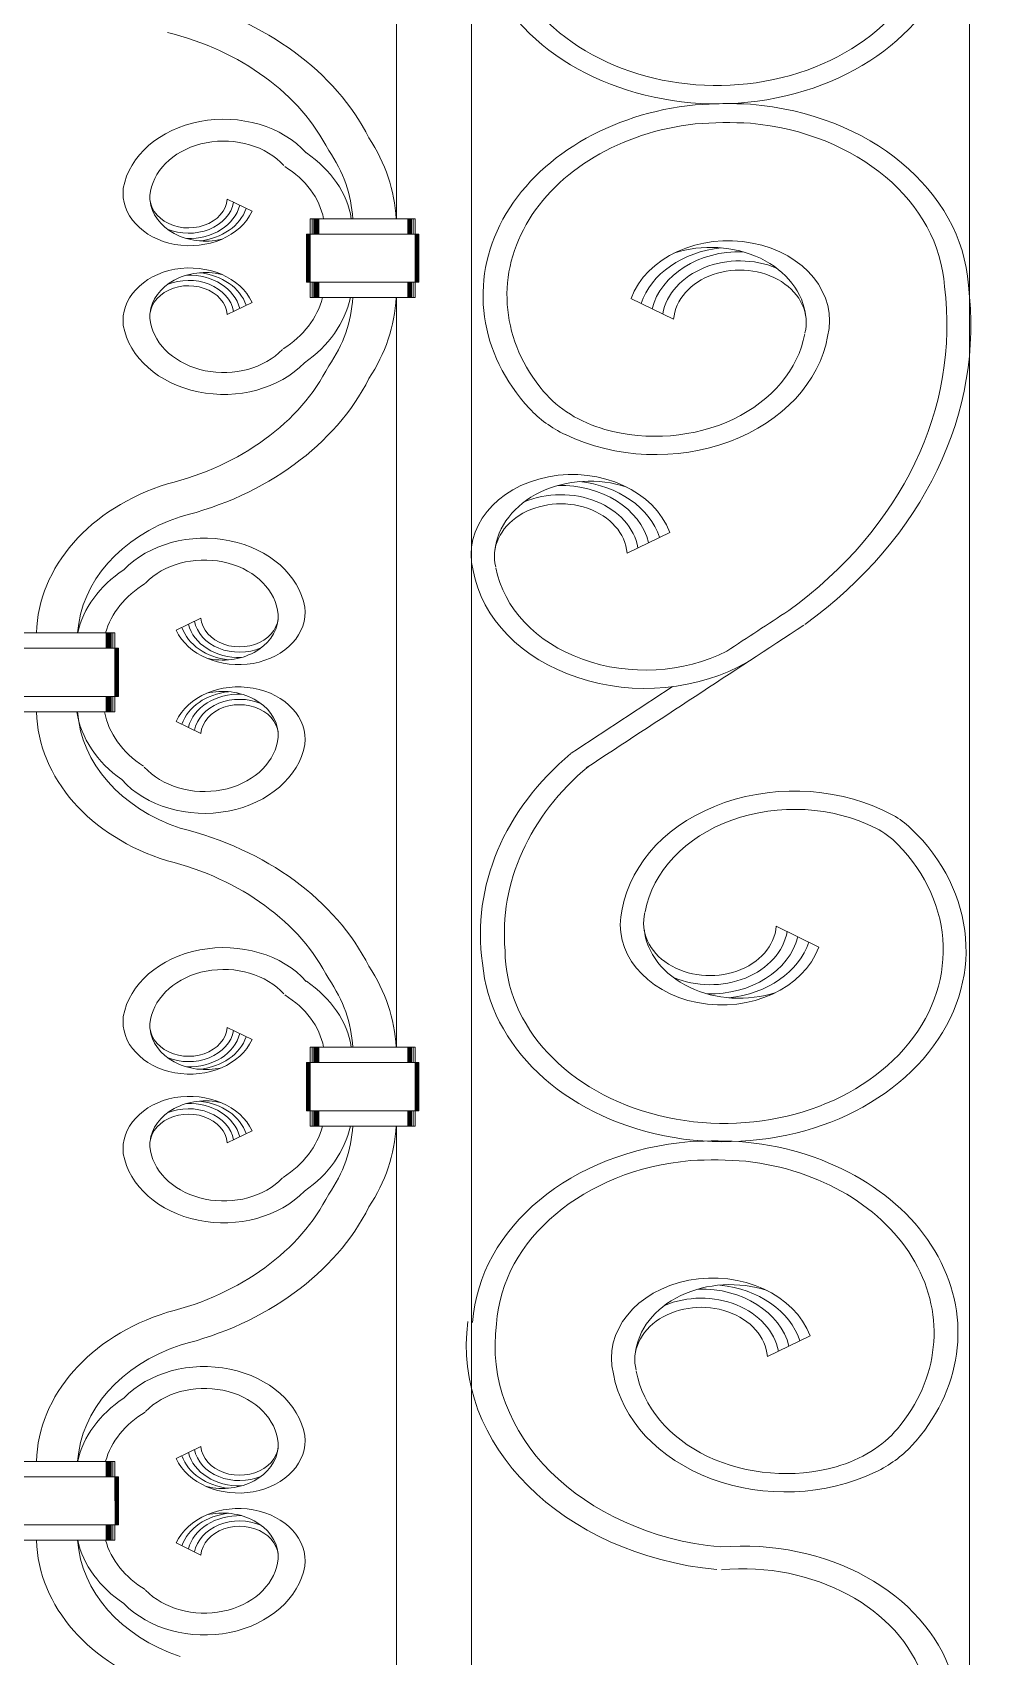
# Model space of a CAD drawing. Header units: inches. Extents: x 60.8 to 83.7, y 23.1 to 43.8.
# Drawn here: x 66.346 to 66.745, y 25.666 to 26.347 of the extents above; entities that cross this region are included whole.
import ezdxf

# ---------------------------------------------------------------- set-up
doc = ezdxf.new("R2010")
doc.units = ezdxf.units.IN
doc.header["$LTSCALE"] = 0.9
doc.header["$MEASUREMENT"] = 0

msp = doc.modelspace()

# ---------------------------------------------------------------- linework, layer by layer
at = {"lineweight": 9}
for p, q in [((66.73922, 26.75737), (66.73922, 25.73146)), ((66.53007, 26.58217), (66.53007, 25.73146)), ((66.4987, 26.55446), (66.4987, 26.26933)), ((66.43802, 26.27248), (66.42758, 26.27755)), ((66.50644, 26.26933), (66.46246, 26.26933)), ((66.46246, 26.26933), (66.46246, 26.26289)), ((66.46246, 26.26933), (66.46246, 26.23623)), ((66.46328, 26.26933), (66.46328, 26.26289)), ((66.46393, 26.26933), (66.46393, 26.26289)), ((66.46442, 26.26933), (66.46442, 26.26289)), ((66.46483, 26.26933), (66.46483, 26.26289)), ((66.46515, 26.26933), (66.46515, 26.26289)), ((66.4654, 26.26933), (66.4654, 26.26289)), ((66.46556, 26.26933), (66.46556, 26.26289)), ((66.46611, 26.26933), (66.46611, 26.26289)), ((66.50334, 26.26933), (66.50334, 26.26289)), ((66.50351, 26.26933), (66.50351, 26.26289)), ((66.50375, 26.26933), (66.50375, 26.26289)), ((66.50408, 26.26933), (66.50408, 26.26289)), ((66.50448, 26.26933), (66.50448, 26.26289)), ((66.50497, 26.26933), (66.50497, 26.26289)), ((66.50562, 26.26933), (66.50562, 26.26289)), ((66.50644, 26.26933), (66.50644, 26.23623)), ((66.50807, 26.26289), (66.46083, 26.26289)), ((66.46083, 26.26289), (66.46083, 26.24268)), ((66.46132, 26.26289), (66.46132, 26.24268)), ((66.46173, 26.26289), (66.46173, 26.24268)), ((66.46206, 26.26289), (66.46206, 26.24268)), ((66.46222, 26.26289), (66.46222, 26.24268)), ((66.50668, 26.26289), (66.50668, 26.24268)), ((66.50685, 26.26289), (66.50685, 26.24268)), ((66.50717, 26.26289), (66.50717, 26.24268)), ((66.50758, 26.26289), (66.50758, 26.24268)), ((66.50807, 26.26289), (66.50807, 26.24268)), ((66.50807, 26.24268), (66.46083, 26.24268)), ((66.46246, 26.24268), (66.46246, 26.23623)), ((66.46328, 26.24268), (66.46328, 26.23623)), ((66.46393, 26.24268), (66.46393, 26.23623)), ((66.46442, 26.24268), (66.46442, 26.23623)), ((66.46483, 26.24268), (66.46483, 26.23623)), ((66.46515, 26.24268), (66.46515, 26.23623)), ((66.4654, 26.24268), (66.4654, 26.23623)), ((66.46556, 26.24268), (66.46556, 26.23623)), ((66.46611, 26.24268), (66.46611, 26.23623)), ((66.50334, 26.24268), (66.50334, 26.23623)), ((66.50351, 26.24268), (66.50351, 26.23623)), ((66.50375, 26.24268), (66.50375, 26.23623)), ((66.50408, 26.24268), (66.50408, 26.23623)), ((66.50448, 26.24268), (66.50448, 26.23623)), ((66.50497, 26.24268), (66.50497, 26.23623)), ((66.50562, 26.24268), (66.50562, 26.23623)), ((66.43802, 26.23424), (66.42758, 26.22917)), ((66.50644, 26.23623), (66.46246, 26.23623)), ((66.4987, 26.23623), (66.4987, 25.92178)), ((66.59707, 26.23584), (66.61497, 26.22715)), ((66.61331, 26.13774), (66.59541, 26.12905)), ((66.40612, 26.09671), (66.41656, 26.10178)), ((66.28696, 26.09556), (66.38035, 26.09556)), ((66.37671, 26.08911), (66.37671, 26.09556)), ((66.37726, 26.08911), (66.37726, 26.09556)), ((66.37742, 26.08911), (66.37742, 26.09556)), ((66.37767, 26.08911), (66.37767, 26.09556)), ((66.37799, 26.08911), (66.37799, 26.09556)), ((66.3784, 26.08911), (66.3784, 26.09556)), ((66.37889, 26.08911), (66.37889, 26.09556)), ((66.37954, 26.08911), (66.37954, 26.09556)), ((66.38035, 26.06246), (66.38035, 26.09556)), ((66.38035, 26.08911), (66.38035, 26.09556)), ((66.28533, 26.08911), (66.38198, 26.08911)), ((66.3806, 26.0689), (66.3806, 26.08911)), ((66.38076, 26.0689), (66.38076, 26.08911)), ((66.38109, 26.0689), (66.38109, 26.08911)), ((66.38149, 26.0689), (66.38149, 26.08911)), ((66.38198, 26.0689), (66.38198, 26.08911)), ((66.28533, 26.0689), (66.38198, 26.0689)), ((66.28696, 26.06246), (66.38035, 26.06246)), ((66.37671, 26.06246), (66.37671, 26.0689)), ((66.37726, 26.06246), (66.37726, 26.0689)), ((66.37742, 26.06246), (66.37742, 26.0689)), ((66.37767, 26.06246), (66.37767, 26.0689)), ((66.37799, 26.06246), (66.37799, 26.0689)), ((66.3784, 26.06246), (66.3784, 26.0689)), ((66.37889, 26.06246), (66.37889, 26.0689)), ((66.37954, 26.06246), (66.37954, 26.0689)), ((66.38035, 26.06246), (66.38035, 26.0689)), ((66.40612, 26.05847), (66.41656, 26.0534)), ((66.67593, 25.96379), (66.65804, 25.97249)), ((66.43802, 25.92493), (66.42758, 25.93)), ((66.50644, 25.92178), (66.46246, 25.92178)), ((66.46246, 25.92178), (66.46246, 25.91534)), ((66.46246, 25.92178), (66.46246, 25.88868)), ((66.46328, 25.92178), (66.46328, 25.91534)), ((66.46393, 25.92178), (66.46393, 25.91534)), ((66.46442, 25.92178), (66.46442, 25.91534)), ((66.46483, 25.92178), (66.46483, 25.91534)), ((66.46515, 25.92178), (66.46515, 25.91534)), ((66.4654, 25.92178), (66.4654, 25.91534)), ((66.46556, 25.92178), (66.46556, 25.91534)), ((66.46611, 25.92178), (66.46611, 25.91534)), ((66.50334, 25.92178), (66.50334, 25.91534)), ((66.50351, 25.92178), (66.50351, 25.91534)), ((66.50375, 25.92178), (66.50375, 25.91534)), ((66.50408, 25.92178), (66.50408, 25.91534)), ((66.50448, 25.92178), (66.50448, 25.91534)), ((66.50497, 25.92178), (66.50497, 25.91534)), ((66.50562, 25.92178), (66.50562, 25.91534)), ((66.50644, 25.92178), (66.50644, 25.88868)), ((66.50807, 25.91534), (66.46083, 25.91534)), ((66.46083, 25.91534), (66.46083, 25.89513)), ((66.46132, 25.91534), (66.46132, 25.89513)), ((66.46173, 25.91534), (66.46173, 25.89513)), ((66.46206, 25.91534), (66.46206, 25.89513)), ((66.46222, 25.91534), (66.46222, 25.89513)), ((66.50668, 25.91534), (66.50668, 25.89513)), ((66.50685, 25.91534), (66.50685, 25.89513)), ((66.50717, 25.91534), (66.50717, 25.89513)), ((66.50758, 25.91534), (66.50758, 25.89513)), ((66.50807, 25.91534), (66.50807, 25.89513)), ((66.50807, 25.89513), (66.46083, 25.89513)), ((66.46246, 25.89513), (66.46246, 25.88868)), ((66.46328, 25.89513), (66.46328, 25.88868)), ((66.46393, 25.89513), (66.46393, 25.88868)), ((66.46442, 25.89513), (66.46442, 25.88868)), ((66.46483, 25.89513), (66.46483, 25.88868)), ((66.46515, 25.89513), (66.46515, 25.88868)), ((66.4654, 25.89513), (66.4654, 25.88868)), ((66.46556, 25.89513), (66.46556, 25.88868)), ((66.46611, 25.89513), (66.46611, 25.88868)), ((66.50334, 25.89513), (66.50334, 25.88868)), ((66.50351, 25.89513), (66.50351, 25.88868)), ((66.50375, 25.89513), (66.50375, 25.88868)), ((66.50408, 25.89513), (66.50408, 25.88868)), ((66.50448, 25.89513), (66.50448, 25.88868)), ((66.50497, 25.89513), (66.50497, 25.88868)), ((66.50562, 25.89513), (66.50562, 25.88868)), ((66.43802, 25.8867), (66.42758, 25.88162)), ((66.50644, 25.88868), (66.46246, 25.88868)), ((66.4987, 25.88868), (66.4987, 25.73146)), ((66.67222, 25.80064), (66.65432, 25.79195)), ((66.40612, 25.74916), (66.41656, 25.75423)), ((66.28696, 25.74801), (66.38035, 25.74801)), ((66.37671, 25.74156), (66.37671, 25.74801)), ((66.37726, 25.74156), (66.37726, 25.74801)), ((66.37742, 25.74156), (66.37742, 25.74801)), ((66.37767, 25.74156), (66.37767, 25.74801)), ((66.37799, 25.74156), (66.37799, 25.74801)), ((66.3784, 25.74156), (66.3784, 25.74801)), ((66.37889, 25.74156), (66.37889, 25.74801)), ((66.37954, 25.74156), (66.37954, 25.74801)), ((66.38035, 25.73146), (66.38035, 25.74801)), ((66.38035, 25.74156), (66.38035, 25.74801)), ((66.28533, 25.74156), (66.38198, 25.74156)), ((66.38076, 25.73146), (66.38076, 25.74156)), ((66.38109, 25.73146), (66.38109, 25.74156)), ((66.38149, 25.73146), (66.38149, 25.74156)), ((66.38198, 25.73146), (66.38198, 25.74156)), ((66.3806, 25.73146), (66.3806, 25.72136)), ((66.38076, 25.73146), (66.38076, 25.72136)), ((66.38109, 25.73146), (66.38109, 25.72136)), ((66.38149, 25.73146), (66.38149, 25.72136)), ((66.38198, 25.73146), (66.38198, 25.72136)), ((66.4987, 25.73146), (66.4987, 25.57424)), ((66.53007, 25.73146), (66.53007, 25.35909)), ((66.73922, 25.73146), (66.73922, 25.19359)), ((66.28533, 25.72136), (66.38198, 25.72136)), ((66.28696, 25.71491), (66.38035, 25.71491)), ((66.37671, 25.72136), (66.37671, 25.71491)), ((66.37726, 25.72136), (66.37726, 25.71491)), ((66.37742, 25.72136), (66.37742, 25.71491)), ((66.37767, 25.72136), (66.37767, 25.71491)), ((66.37799, 25.72136), (66.37799, 25.71491)), ((66.3784, 25.72136), (66.3784, 25.71491)), ((66.37889, 25.72136), (66.37889, 25.71491)), ((66.37954, 25.72136), (66.37954, 25.71491)), ((66.38035, 25.72136), (66.38035, 25.71491)), ((66.40612, 25.71376), (66.41656, 25.70869))]:
    msp.add_line(p, q, dxfattribs=at)
at = {"lineweight": 9, "extrusion": (0, 0, -1)}
for centre, major_axis, start_param, end_param in [((66.63319, 26.39796), (0.1016, 0), 0.067786, 3.832357), ((66.63313, 26.39801), (0.09196, 0), 0.003382, 3.798764), ((66.37053, 26.2664), (-0.12551, 0), 1.872886, 2.761174), ((66.37053, 26.2664), (-0.10733, 0), 1.872886, 2.761174), ((66.6369, 26.23713), (0.10193, 0), 2.51278, 4.585373), ((66.6374, 26.20578), (-0.14136, 0), 1.475825, 1.640866), ((66.6369, 26.23713), (0.10193, 0), -1.468682, -0.054484), ((66.42612, 26.27739), (0.04258, 0), 3.284716, 5.66399), ((66.6369, 26.23713), (-0.09189, 0), -0.58636, 1.429822), ((66.63742, 26.20757), (-0.12903, 0), 1.46654, 1.64739), ((66.6369, 26.23713), (0.09189, 0), -1.457485, -0.052077), ((66.42612, 26.27739), (0.03101, 0), 3.284716, 5.66399), ((66.39827, 26.26643), (-0.10026, 0), 2.658604, 3.104981), ((66.42523, 26.26387), (0.05489, 0), -0.865728, -0.126108), ((66.39781, 26.26652), (-0.08255, 0), 2.639948, 3.098576), ((66.42506, 26.26405), (-0.04351, 0), 2.231024, 2.98765), ((66.4118, 26.28014), (-0.02795, 0), 3.495356, 6.376283), ((66.41136, 26.27834), (0.01625, 0), 0.061988, 3.34072), ((66.41847, 26.27841), (-0.02334, 0), 4.422247, 6.202245), ((66.41136, 26.27834), (-0.01908, 0), 3.280941, 5.200817), ((66.41136, 26.27834), (-0.02191, 0), 3.336638, 4.746157), ((66.41291, 26.27842), (-0.02342, 0), 3.400397, 4.58213), ((66.63791, 26.22648), (0.04251, 0), 3.423534, 6.479359), ((66.64012, 26.22565), (0.04015, 0), 3.400397, 4.58213), ((66.64278, 26.22578), (0.03757, 0), 3.336638, 4.746157), ((66.63058, 26.22568), (0.04001, 0), 4.315479, 6.202245), ((66.4118, 26.22658), (0.02795, 0), 3.048495, 5.929422), ((66.41847, 26.22831), (-0.02334, 0), 0.08094, 1.860939), ((66.41291, 26.2283), (-0.02342, 0), 1.701055, 2.882789), ((66.64278, 26.22578), (-0.03271, 0), 0.139349, 2.059224), ((66.64278, 26.22578), (-0.02786, 0), 0.061988, 3.34072), ((66.41136, 26.22838), (0.01625, 0), 2.942465, 6.221198), ((66.41136, 26.22838), (-0.01908, 0), 1.082368, 3.002244), ((66.41136, 26.22838), (-0.02191, 0), 1.537028, 2.946547), ((66.52428, 26.22464), (-0.20542, 0), 3.041304, 3.969191), ((66.52428, 26.22464), (0.21545, 0), -0.099181, 0.827599), ((66.42112, 26.24388), (-0.04748, 0), 3.346569, 4.030972), ((66.42088, 26.24413), (0.05926, 0), 0.169247, 0.850292), ((66.39781, 26.23904), (0.08255, 0), 0.043017, 0.501645), ((66.39827, 26.23914), (0.10026, 0), 0.036611, 0.482989), ((66.42612, 26.22933), (-0.03101, 0), 3.793341, 6.140062), ((66.42612, 26.22933), (-0.04258, 0), 3.793341, 6.140062), ((66.60735, 26.22816), (0.07301, 0), 0.143123, 2.115593), ((66.60735, 26.22816), (0.0633, 0), 0.143123, 1.912662), ((66.37053, 26.23916), (-0.10733, 0), 3.522011, 4.4103), ((66.37053, 26.23916), (-0.12551, 0), 3.522011, 4.4103), ((66.60348, 26.21956), (-0.05176, 0), -1.228931, -0.58636), ((66.59633, 26.21378), (-0.05176, 0), -1.026, -0.628813), ((66.57247, 26.12838), (0.04251, 0), 2.945419, 6.001244), ((66.43431, 26.09422), (0.08676, 0), 3.161138, 4.336531), ((66.5798, 26.12758), (0.04001, 0), 3.222533, 5.109299), ((66.56761, 26.12768), (-0.03757, 0), 1.537028, 2.946547), ((66.57026, 26.12755), (0.04015, 0), -1.440537, -0.258804), ((66.56761, 26.12768), (0.02786, 0), 2.942465, 6.221198), ((66.56761, 26.12768), (-0.03271, 0), 1.082368, 3.002244), ((66.43556, 26.09275), (-0.07084, 0), 0.050042, 1.169155), ((66.41801, 26.10162), (0.04258, 0), 3.793341, 6.140062), ((66.41801, 26.10162), (0.03101, 0), 3.793341, 6.140062), ((66.42059, 26.08777), (0.05661, 0), 3.316258, 4.013205), ((66.60304, 26.13006), (-0.07301, 0), 4.080634, 6.140062), ((66.60304, 26.13006), (-0.0633, 0), 4.141052, 6.140062), ((66.42043, 26.08804), (0.04491, 0), 3.354626, 4.058509), ((66.43234, 26.10437), (-0.02795, 0), 3.048495, 5.929422), ((66.43278, 26.10258), (-0.01625, 0), 2.942465, 6.221198), ((109.12042, -14.52792), (-66.62819, 0), 0.879398, 0.879904), ((66.43123, 26.10265), (0.02342, 0), 1.701055, 2.882789), ((66.43278, 26.10258), (0.02191, 0), 1.537028, 2.946547), ((66.43278, 26.10258), (0.01908, 0), 1.082368, 3.002244), ((66.42566, 26.10264), (0.02334, 0), 0.08094, 1.860939), ((109.12042, -14.52792), (-66.61815, 0), 0.878123, 0.879904), ((66.43234, 26.05081), (0.02795, 0), 3.495356, 6.376283), ((66.43123, 26.05253), (-0.02342, 0), 0.258804, 1.440537), ((66.43278, 26.05261), (0.02191, 0), 3.336638, 4.746157), ((66.42566, 26.05255), (-0.02334, 0), 1.280654, 3.060652), ((109.12042, -14.52792), (66.62819, 0), 4.019716, 4.020547), ((66.43431, 26.0638), (-0.08676, 0), -1.194939, -0.019545), ((66.42144, 26.06799), (0.05741, 0), 2.296601, 3.019571), ((66.43556, 26.06526), (-0.07084, 0), -1.169155, -0.050042), ((66.42152, 26.06782), (-0.04594, 0), -0.88405, -0.147937), ((66.43278, 26.05261), (0.01908, 0), 3.280941, 5.200817), ((66.43278, 26.05261), (-0.01625, 0), 0.061988, 3.34072), ((66.41801, 26.05356), (-0.04258, 0), 3.284716, 5.66399), ((66.41801, 26.05356), (-0.03101, 0), 3.284716, 5.66399), ((66.67332, 25.96933), (-0.13945, 0), -0.111455, 0.756235), ((66.67332, 25.96933), (-0.13945, 0), -0.111455, 0.756235), ((66.67332, 25.96933), (-0.12941, 0), -0.0686, 0.756235), ((66.66566, 25.97147), (-0.07301, 0), 0.143123, 2.172851), ((66.66566, 25.97147), (0.0633, 0), 3.284716, 5.283454), ((66.6865, 25.99546), (0.03622, 0), -0.968741, -0.690765), ((66.37053, 25.91885), (-0.12551, 0), 1.872886, 2.761174), ((66.6361, 25.9625), (-0.1016, 0), 2.450828, 6.215399), ((66.6803, 25.9895), (-0.03622, 0), 2.141861, 2.484421), ((66.63617, 25.96256), (-0.09196, 0), 2.484421, 6.279803), ((66.37053, 25.91885), (0.10733, 0), -1.268707, -0.380418), ((66.6351, 25.97315), (0.04251, 0), 0.281942, 3.337766), ((66.63023, 25.97385), (-0.02786, 0), 3.20358, 6.482313), ((66.64243, 25.97396), (0.04001, 0), 1.173886, 3.060652), ((66.63023, 25.97385), (-0.03271, 0), 3.280941, 5.200817), ((66.63023, 25.97385), (0.03757, 0), 0.195046, 1.604564), ((66.42612, 25.92984), (0.04258, 0), 3.284716, 5.66399), ((66.63289, 25.97398), (0.04015, 0), 0.258804, 1.440537), ((66.42612, 25.92984), (0.03101, 0), 3.284716, 5.66399), ((66.39827, 25.91888), (-0.10026, 0), 2.658604, 3.104981), ((66.42523, 25.91632), (0.05489, 0), -0.865728, -0.126108), ((66.39781, 25.91897), (-0.08255, 0), 2.639948, 3.098576), ((66.42506, 25.9165), (0.04351, 0), -0.910569, -0.153942), ((66.4118, 25.93259), (-0.02795, 0), 3.495356, 6.376283), ((66.41136, 25.9308), (0.01625, 0), 0.061988, 3.34072), ((66.41847, 25.93086), (-0.02334, 0), 4.422247, 6.202245), ((66.41136, 25.9308), (-0.01908, 0), 3.280941, 5.200817), ((66.41136, 25.9308), (-0.02191, 0), 3.336638, 4.746157), ((66.41291, 25.93087), (-0.02342, 0), 3.400397, 4.58213), ((66.4118, 25.87903), (0.02795, 0), 3.048495, 5.929422), ((66.41847, 25.88077), (-0.02334, 0), 0.08094, 1.860939), ((66.41291, 25.88075), (-0.02342, 0), 1.701055, 2.882789), ((66.41136, 25.88083), (0.01625, 0), 2.942465, 6.221198), ((66.41136, 25.88083), (-0.01908, 0), 1.082368, 3.002244), ((66.41136, 25.88083), (-0.02191, 0), 1.537028, 2.946547), ((66.42112, 25.89633), (0.04748, 0), 0.204977, 0.889379), ((66.42088, 25.89658), (0.05926, 0), 0.169247, 0.850292), ((66.39781, 25.89149), (0.08255, 0), 0.043017, 0.501645), ((66.39827, 25.89159), (0.10026, 0), 0.036611, 0.482989), ((66.42612, 25.88178), (-0.03101, 0), 3.793341, 6.140062), ((66.63239, 25.80193), (-0.10193, 0), 0.054484, 1.468682), ((66.6319, 25.77058), (-0.14136, 0), 1.500726, 1.665768), ((66.63239, 25.80193), (-0.10193, 0), 1.697812, 3.770406), ((66.42612, 25.88178), (-0.04258, 0), 3.793341, 6.140062), ((66.63239, 25.80193), (0.09189, 0), 3.19367, 4.599078), ((66.63188, 25.77237), (0.12903, 0), 4.635796, 4.816645), ((66.63239, 25.80193), (0.09189, 0), -1.429822, 0.58636), ((66.37053, 25.89162), (-0.10733, 0), 3.522011, 4.4103), ((66.37053, 25.89162), (-0.12551, 0), 3.522011, 4.4103), ((66.63139, 25.79128), (-0.04251, 0), -0.196174, 2.859651), ((66.63871, 25.79048), (0.04001, 0), 3.222533, 5.109299), ((66.62652, 25.79058), (0.03271, 0), 4.223961, 6.143837), ((66.62652, 25.79058), (0.03757, 0), 4.678621, 6.08814), ((66.62918, 25.79045), (-0.04015, 0), 1.701055, 2.882789), ((66.43431, 25.74667), (0.08676, 0), 3.161138, 4.336531), ((66.62652, 25.79058), (-0.02786, 0), -0.199128, 3.079605), ((66.64757, 25.79657), (-0.11964, 0), -1.449335, 0.107666), ((66.64757, 25.79657), (-0.10757, 0), -1.449335, 0.107666), ((66.43556, 25.74521), (-0.07084, 0), 0.050042, 1.169155), ((66.41801, 25.75407), (0.04258, 0), 3.793341, 6.140062), ((66.66195, 25.79296), (0.07301, 0), 1.026, 2.998469), ((66.66195, 25.79296), (0.0633, 0), 1.228931, 2.998469), ((66.41801, 25.75407), (0.03101, 0), 3.793341, 6.140062), ((66.42059, 25.74023), (0.05661, 0), 3.316258, 4.013205), ((66.42043, 25.7405), (-0.04491, 0), 0.213033, 0.916917), ((66.43234, 25.75682), (-0.02795, 0), 3.048495, 5.929422), ((66.43278, 25.75503), (-0.01625, 0), 2.942465, 6.221198), ((66.66582, 25.78436), (0.05176, 0), 0.58636, 1.228931), ((66.43123, 25.7551), (0.02342, 0), 1.701055, 2.882789), ((66.43278, 25.75503), (0.02191, 0), 1.537028, 2.946547), ((66.43278, 25.75503), (0.01908, 0), 1.082368, 3.002244), ((66.42566, 25.75509), (0.02334, 0), 0.08094, 1.860939), ((66.67296, 25.77858), (0.05176, 0), 0.628813, 1.026), ((66.43234, 25.7061), (0.02795, 0), 3.495356, 6.376283), ((66.43123, 25.70782), (0.02342, 0), 3.400397, 4.58213), ((66.43278, 25.70789), (0.02191, 0), 3.336638, 4.746157), ((66.43278, 25.70789), (0.01908, 0), 3.280941, 5.200817), ((66.43278, 25.70789), (-0.01625, 0), 0.061988, 3.34072), ((66.42566, 25.70783), (-0.02334, 0), 1.280654, 3.060652), ((66.43431, 25.71625), (-0.08676, 0), -1.194939, -0.019545), ((66.43556, 25.71771), (0.07084, 0), 1.972438, 3.091551), ((66.42059, 25.7227), (-0.05661, 0), -0.871612, -0.174665), ((66.42043, 25.72242), (0.04491, 0), 2.224676, 2.928559), ((66.64392, 25.6408), (-0.09056, 0), 1.467034, 4.316061), ((66.41801, 25.70885), (0.04258, 0), 0.143123, 2.489844), ((66.41801, 25.70885), (0.03101, 0), 0.143123, 2.489844), ((66.64389, 25.64079), (0.07853, 0), 4.598974, 7.446827)]:
    msp.add_ellipse(centre, major_axis=major_axis, ratio=0.79131, start_param=start_param, end_param=end_param, dxfattribs=at)

doc.saveas('drawing.dxf')
